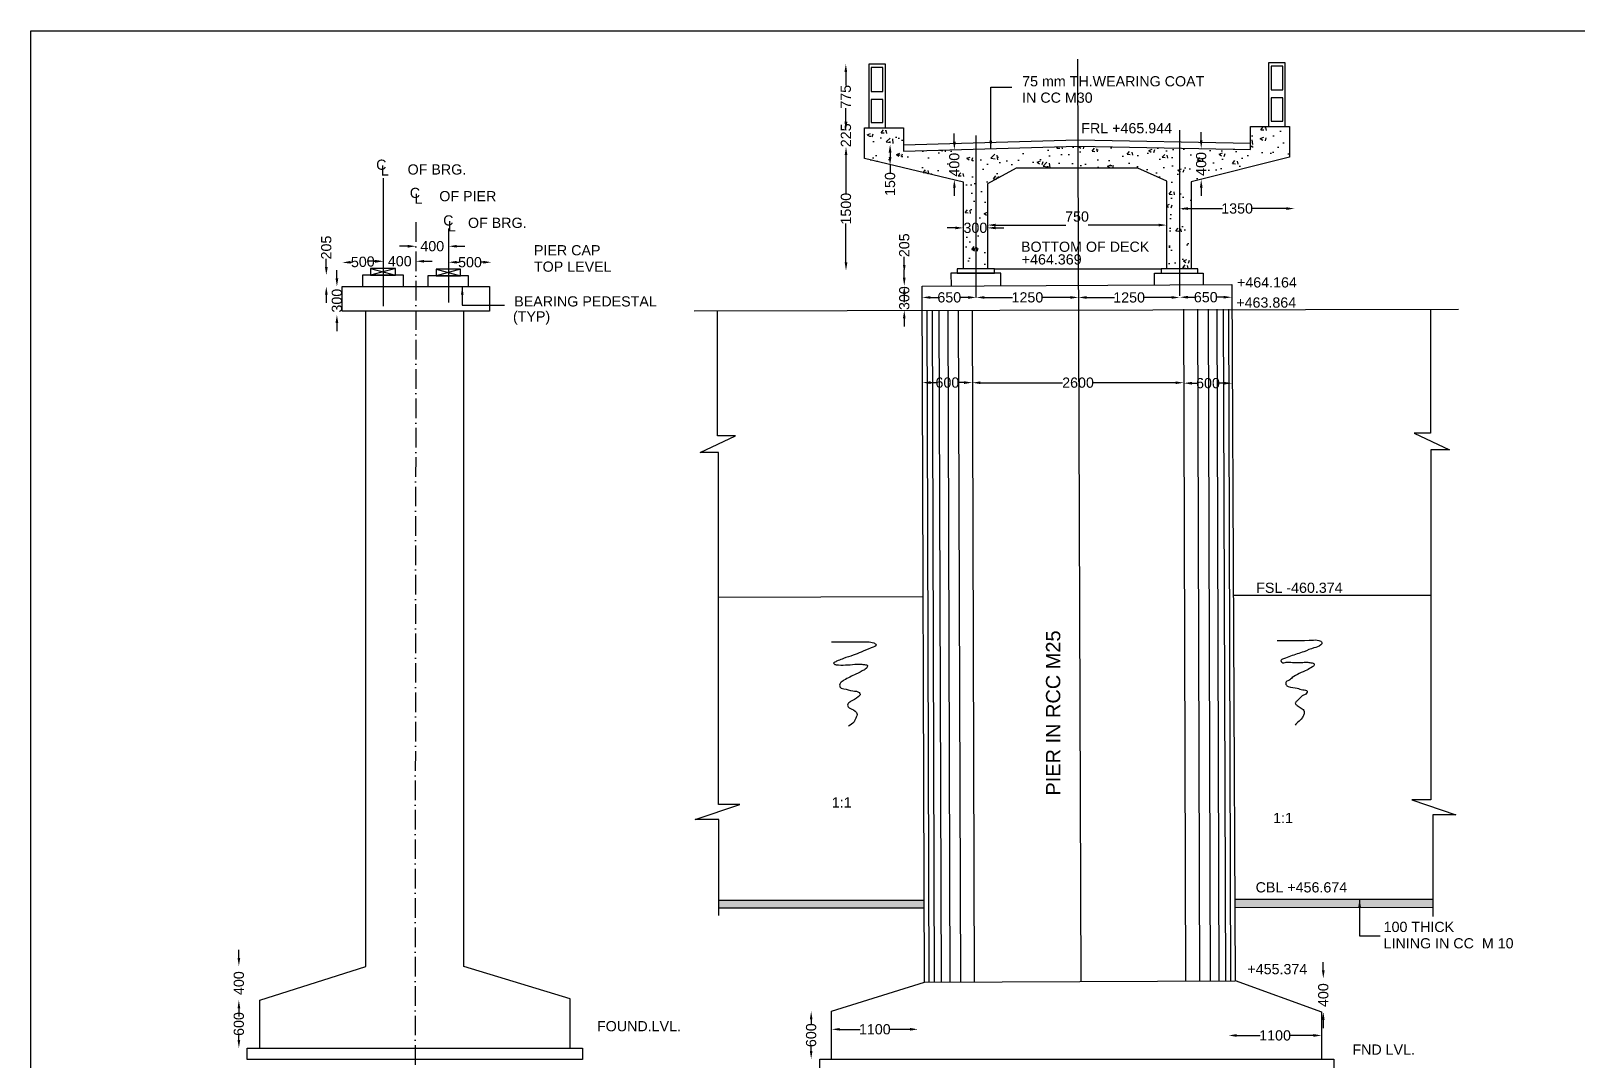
# Model space of a CAD drawing. Header units: millimetres. Extents: x 5124 to 8305297, y 2311 to 42529561.
# Drawn here: x 8276301 to 8295240, y 42516951 to 42529561 of the extents above; entities that cross this region are included whole.
import ezdxf

# ---------------------------------------------------------------- set-up
doc = ezdxf.new("R2010")
doc.units = ezdxf.units.MM
doc.header["$MEASUREMENT"] = 0
doc.linetypes.add('ACAD_ISO10W100', pattern=[18, 12, -3, 0, -3])
for name, color, linetype in [('DIMENSION', 7, 'Continuous'), ('DRAWING', 50, 'Continuous'), ('TEXT', 7, 'Continuous')]:
    doc.layers.add(name, color=color, linetype=linetype)
doc.styles.get("Standard").update_dxf_attribs({"font": 'arial.ttf', "height": 125})
doc.dimstyles.get("Standard").update_dxf_attribs({"dimtxt": 125, "dimasz": 100, "dimexe": 0.18, "dimexo": 0.0625, "dimgap": 0.09, "dimtad": 0, "dimdec": 0, "dimzin": 0, "dimdsep": 46, "dimtxsty": 'Standard', "dimcen": 0.09, "dimse1": 1, "dimse2": 1, "dimadec": 0, "dimazin": 0, "dimtfac": 1, "dimtdec": 0, "dimtofl": 0, "dimtmove": 0, "dimatfit": 3, "dimfxl": 1, "dimtolj": 1, "dimtzin": 0, "dimarcsym": 0})

# ---------------------------------------------------------------- blocks, each defined once
blk = doc.blocks.new('*D4')
at = {"layer": 'Defpoints', "color": 0, "transparency": 16777216}
for p in [(8280116, 42526720), (8280616, 42526741), (8280616, 42526739)]:
    blk.add_point(p, dxfattribs=at)
at = {"layer": 'DIMENSION', "color": 0, "lineweight": -2, "transparency": 16777216}
for p, q in [((8280216, 42526726), (8280228, 42526727)), ((8280516, 42526737), (8280504, 42526737))]:
    blk.add_line(p, q, dxfattribs=at)
at = {"layer": 'DIMENSION', "color": 0, "transparency": 16777216}
for points in [[(8280215, 42526743), (8280216, 42526710), (8280116, 42526723)], [(8280515, 42526754), (8280516, 42526721), (8280616, 42526741)]]:
    blk.add_solid(points, dxfattribs=at)
at = {"layer": 'DIMENSION', "color": 0, "transparency": 16777216, "insert": (8280366, 42526732), "char_height": 125, "attachment_point": 5, "rotation": 2.1388}
blk.add_mtext('\\A1;500', dxfattribs=at)
blk = doc.blocks.new('*D5')
at = {"layer": 'Defpoints', "color": 0, "transparency": 16777216}
for p in [(8280621, 42526739), (8281017, 42526739), (8281017, 42526739)]:
    blk.add_point(p, dxfattribs=at)
at = {"layer": 'DIMENSION', "color": 0, "lineweight": -2, "transparency": 16777216}
for p, q in [((8280521, 42526739), (8280421, 42526739)), ((8281117, 42526739), (8281217, 42526739))]:
    blk.add_line(p, q, dxfattribs=at)
at = {"layer": 'DIMENSION', "color": 0, "transparency": 16777216}
for points in [[(8280521, 42526755), (8280521, 42526722), (8280621, 42526739)], [(8281117, 42526755), (8281117, 42526722), (8281017, 42526739)]]:
    blk.add_solid(points, dxfattribs=at)
at = {"layer": 'DIMENSION', "color": 0, "transparency": 16777216, "insert": (8280819, 42526739), "char_height": 125, "attachment_point": 5}
blk.add_mtext('\\A1;400', dxfattribs=at)
blk = doc.blocks.new('*D6')
at = {"layer": 'Defpoints', "color": 0, "transparency": 16777216}
for p in [(8281418, 42526923), (8281017, 42526739), (8281418, 42526739)]:
    blk.add_point(p, dxfattribs=at)
at = {"layer": 'DIMENSION', "color": 0, "lineweight": -2, "transparency": 16777216}
for p, q in [((8280917, 42526923), (8280817, 42526923)), ((8281518, 42526923), (8281618, 42526923))]:
    blk.add_line(p, q, dxfattribs=at)
at = {"layer": 'DIMENSION', "color": 0, "transparency": 16777216}
for points in [[(8280917, 42526939), (8280917, 42526906), (8281017, 42526923)], [(8281518, 42526939), (8281518, 42526906), (8281418, 42526923)]]:
    blk.add_solid(points, dxfattribs=at)
at = {"layer": 'DIMENSION', "color": 0, "transparency": 16777216, "insert": (8281217, 42526923), "char_height": 125, "attachment_point": 5}
blk.add_mtext('\\A1;400', dxfattribs=at)
blk = doc.blocks.new('*D7')
at = {"layer": 'Defpoints', "color": 0, "transparency": 16777216}
for p in [(8281418, 42526739), (8281941, 42526739), (8281941, 42526727)]:
    blk.add_point(p, dxfattribs=at)
at = {"layer": 'DIMENSION', "color": 0, "lineweight": -2, "transparency": 16777216}
for p, q in [((8281518, 42526727), (8281541, 42526727)), ((8281841, 42526727), (8281817, 42526727))]:
    blk.add_line(p, q, dxfattribs=at)
at = {"layer": 'DIMENSION', "color": 0, "transparency": 16777216}
for points in [[(8281518, 42526744), (8281518, 42526710), (8281418, 42526727)], [(8281841, 42526744), (8281841, 42526710), (8281941, 42526727)]]:
    blk.add_solid(points, dxfattribs=at)
at = {"layer": 'DIMENSION', "color": 0, "transparency": 16777216, "insert": (8281679, 42526727), "char_height": 125, "attachment_point": 5}
blk.add_mtext('\\A1;500', dxfattribs=at)
blk = doc.blocks.new('*D8')
at = {"layer": 'Defpoints', "color": 0, "transparency": 16777216}
for p in [(8279919, 42526567), (8280364, 42526567), (8280364, 42526430)]:
    blk.add_point(p, dxfattribs=at)
at = {"layer": 'DIMENSION', "color": 0, "lineweight": -2, "transparency": 16777216}
for p, q in [((8279919, 42526667), (8279919, 42526767)), ((8279919, 42526330), (8279919, 42526230))]:
    blk.add_line(p, q, dxfattribs=at)
at = {"layer": 'DIMENSION', "color": 0, "transparency": 16777216}
for points in [[(8279903, 42526667), (8279936, 42526667), (8279919, 42526567)], [(8279903, 42526330), (8279936, 42526330), (8279919, 42526430)]]:
    blk.add_solid(points, dxfattribs=at)
at = {"layer": 'DIMENSION', "color": 0, "transparency": 16777216, "insert": (8279919, 42526907), "char_height": 125, "attachment_point": 5, "rotation": 90}
blk.add_mtext('\\A1;205', dxfattribs=at)
blk = doc.blocks.new('*D9')
at = {"layer": 'Defpoints', "color": 0, "transparency": 16777216}
for p in [(8279919, 42526430), (8279919, 42526083), (8280049, 42526083)]:
    blk.add_point(p, dxfattribs=at)
at = {"layer": 'DIMENSION', "color": 0, "lineweight": -2, "transparency": 16777216}
for p, q in [((8280049, 42526530), (8280049, 42526630)), ((8280049, 42525983), (8280049, 42525883))]:
    blk.add_line(p, q, dxfattribs=at)
at = {"layer": 'DIMENSION', "color": 0, "transparency": 16777216}
for points in [[(8280032, 42526530), (8280066, 42526530), (8280049, 42526430)], [(8280032, 42525983), (8280066, 42525983), (8280049, 42526083)]]:
    blk.add_solid(points, dxfattribs=at)
at = {"layer": 'DIMENSION', "color": 0, "transparency": 16777216, "insert": (8280049, 42526256), "char_height": 125, "attachment_point": 5, "rotation": 90}
blk.add_mtext('\\A1;300', dxfattribs=at)
blk = doc.blocks.new('*D10')
at = {"layer": 'Defpoints', "color": 0, "transparency": 16777216}
for p in [(8278848, 42517686), (8279105, 42517686), (8279105, 42517099)]:
    blk.add_point(p, dxfattribs=at)
at = {"layer": 'DIMENSION', "color": 0, "lineweight": -2, "transparency": 16777216}
for p, q in [((8278848, 42517586), (8278848, 42517531)), ((8278848, 42517199), (8278848, 42517254))]:
    blk.add_line(p, q, dxfattribs=at)
at = {"layer": 'DIMENSION', "color": 0, "transparency": 16777216}
for points in [[(8278832, 42517586), (8278865, 42517586), (8278848, 42517686)], [(8278832, 42517199), (8278865, 42517199), (8278848, 42517099)]]:
    blk.add_solid(points, dxfattribs=at)
at = {"layer": 'DIMENSION', "color": 0, "transparency": 16777216, "insert": (8278848, 42517393), "char_height": 125, "attachment_point": 5, "rotation": 90}
blk.add_mtext('\\A1;600', dxfattribs=at)
blk = doc.blocks.new('*D11')
at = {"layer": 'Defpoints', "color": 0, "transparency": 16777216}
for p in [(8278848, 42518103), (8278848, 42518103), (8278848, 42517686)]:
    blk.add_point(p, dxfattribs=at)
at = {"layer": 'DIMENSION', "color": 0, "lineweight": -2, "transparency": 16777216}
for p, q in [((8278848, 42518203), (8278848, 42518303)), ((8278848, 42517586), (8278848, 42517486))]:
    blk.add_line(p, q, dxfattribs=at)
at = {"layer": 'DIMENSION', "color": 0, "transparency": 16777216}
for points in [[(8278832, 42518203), (8278865, 42518203), (8278848, 42518103)], [(8278832, 42517586), (8278865, 42517586), (8278848, 42517686)]]:
    blk.add_solid(points, dxfattribs=at)
at = {"layer": 'DIMENSION', "color": 0, "transparency": 16777216, "insert": (8278848, 42517894), "char_height": 125, "attachment_point": 5, "rotation": 90}
blk.add_mtext('\\A1;400', dxfattribs=at)
blk = doc.blocks.new('*D16')
at = {"layer": 'Defpoints', "color": 0, "transparency": 16777216}
for p in [(8286269, 42529157), (8286269, 42528350), (8286283, 42528350)]:
    blk.add_point(p, dxfattribs=at)
at = {"layer": 'DIMENSION', "color": 0, "lineweight": -2, "transparency": 16777216}
for p, q in [((8286283, 42529057), (8286283, 42528892)), ((8286283, 42528450), (8286283, 42528616))]:
    blk.add_line(p, q, dxfattribs=at)
at = {"layer": 'DIMENSION', "color": 0, "transparency": 16777216}
for points in [[(8286266, 42529057), (8286299, 42529057), (8286283, 42529157)], [(8286266, 42528450), (8286299, 42528450), (8286283, 42528350)]]:
    blk.add_solid(points, dxfattribs=at)
at = {"layer": 'DIMENSION', "color": 0, "transparency": 16777216, "insert": (8286283, 42528754), "char_height": 125, "attachment_point": 5, "rotation": 90}
blk.add_mtext('\\A1;775', dxfattribs=at)
blk = doc.blocks.new('*D17')
at = {"layer": 'Defpoints', "color": 0, "transparency": 16777216}
for p in [(8286283, 42528350), (8286283, 42528142), (8286285, 42528142)]:
    blk.add_point(p, dxfattribs=at)
at = {"layer": 'DIMENSION', "color": 0, "lineweight": -2, "transparency": 16777216}
for p, q in [((8286285, 42528450), (8286285, 42528550)), ((8286285, 42528042), (8286285, 42527942))]:
    blk.add_line(p, q, dxfattribs=at)
at = {"layer": 'DIMENSION', "color": 0, "transparency": 16777216}
for points in [[(8286269, 42528450), (8286302, 42528450), (8286285, 42528350)], [(8286269, 42528042), (8286302, 42528042), (8286285, 42528142)]]:
    blk.add_solid(points, dxfattribs=at)
at = {"layer": 'DIMENSION', "color": 0, "transparency": 16777216, "insert": (8286285, 42528282), "char_height": 125, "attachment_point": 5, "rotation": 90}
blk.add_mtext('\\A1;225', dxfattribs=at)
blk = doc.blocks.new('*D18')
at = {"layer": 'Defpoints', "color": 0, "transparency": 16777216}
for p in [(8286283, 42528142), (8286278, 42526624), (8286285, 42526624)]:
    blk.add_point(p, dxfattribs=at)
at = {"layer": 'DIMENSION', "color": 0, "lineweight": -2, "transparency": 16777216}
for p, q in [((8286285, 42528042), (8286285, 42527563)), ((8286285, 42526724), (8286285, 42527202))]:
    blk.add_line(p, q, dxfattribs=at)
at = {"layer": 'DIMENSION', "color": 0, "transparency": 16777216}
for points in [[(8286269, 42528042), (8286302, 42528042), (8286285, 42528142)], [(8286269, 42526724), (8286302, 42526724), (8286285, 42526624)]]:
    blk.add_solid(points, dxfattribs=at)
at = {"layer": 'DIMENSION', "color": 0, "transparency": 16777216, "insert": (8286285, 42527383), "char_height": 125, "attachment_point": 5, "rotation": 90}
blk.add_mtext('\\A1;1500', dxfattribs=at)
blk = doc.blocks.new('*D19')
at = {"layer": 'Defpoints', "color": 0, "transparency": 16777216}
for p in [(8286843, 42528171), (8286825, 42527917), (8286846, 42527917)]:
    blk.add_point(p, dxfattribs=at)
at = {"layer": 'DIMENSION', "color": 0, "lineweight": -2, "transparency": 16777216}
for p, q in [((8286825, 42528071), (8286825, 42528017)), ((8286825, 42527917), (8286825, 42527817))]:
    blk.add_line(p, q, dxfattribs=at)
at = {"layer": 'DIMENSION', "color": 0, "transparency": 16777216}
for points in [[(8286808, 42528071), (8286842, 42528071), (8286825, 42528171)], [(8286808, 42528017), (8286842, 42528017), (8286825, 42527917)]]:
    blk.add_solid(points, dxfattribs=at)
at = {"layer": 'DIMENSION', "color": 0, "transparency": 16777216, "insert": (8286825, 42527685), "char_height": 125, "attachment_point": 5, "rotation": 90}
blk.add_mtext('\\A1;150', dxfattribs=at)
blk = doc.blocks.new('*D20')
at = {"layer": 'Defpoints', "color": 0, "transparency": 16777216}
for p in [(8287582, 42528104), (8287586, 42527740), (8287612, 42527740)]:
    blk.add_point(p, dxfattribs=at)
at = {"layer": 'DIMENSION', "color": 0, "lineweight": -2, "transparency": 16777216}
for p, q in [((8287612, 42528204), (8287612, 42528304)), ((8287612, 42527640), (8287612, 42527540))]:
    blk.add_line(p, q, dxfattribs=at)
at = {"layer": 'DIMENSION', "color": 0, "transparency": 16777216}
for points in [[(8287596, 42528204), (8287629, 42528204), (8287612, 42528104)], [(8287596, 42527640), (8287629, 42527640), (8287612, 42527740)]]:
    blk.add_solid(points, dxfattribs=at)
at = {"layer": 'DIMENSION', "color": 0, "transparency": 16777216, "insert": (8287612, 42527922), "char_height": 125, "attachment_point": 5, "rotation": 90}
blk.add_mtext('\\A1;400', dxfattribs=at)
blk = doc.blocks.new('*D21')
at = {"layer": 'Defpoints', "color": 0, "transparency": 16777216}
for p in [(8287724, 42527131), (8288017, 42527148), (8288017, 42527131)]:
    blk.add_point(p, dxfattribs=at)
at = {"layer": 'DIMENSION', "color": 0, "lineweight": -2, "transparency": 16777216}
for p, q in [((8287624, 42527148), (8287524, 42527148)), ((8288117, 42527148), (8288217, 42527148))]:
    blk.add_line(p, q, dxfattribs=at)
at = {"layer": 'DIMENSION', "color": 0, "transparency": 16777216}
for points in [[(8287624, 42527164), (8287624, 42527131), (8287724, 42527148)], [(8288117, 42527164), (8288117, 42527131), (8288017, 42527148)]]:
    blk.add_solid(points, dxfattribs=at)
at = {"layer": 'DIMENSION', "color": 0, "transparency": 16777216, "insert": (8287870, 42527148), "char_height": 125, "attachment_point": 5}
blk.add_mtext('\\A1;300', dxfattribs=at)
blk = doc.blocks.new('*D22')
at = {"layer": 'Defpoints', "color": 0, "transparency": 16777216}
for p in [(8288017, 42527148), (8290214, 42527182), (8290214, 42527148)]:
    blk.add_point(p, dxfattribs=at)
at = {"layer": 'DIMENSION', "color": 0, "lineweight": -2, "transparency": 16777216}
for p, q in [((8288117, 42527182), (8288978, 42527182)), ((8290114, 42527182), (8289253, 42527182))]:
    blk.add_line(p, q, dxfattribs=at)
at = {"layer": 'DIMENSION', "color": 0, "transparency": 16777216}
for points in [[(8288117, 42527199), (8288117, 42527166), (8288017, 42527182)], [(8290114, 42527199), (8290114, 42527166), (8290214, 42527182)]]:
    blk.add_solid(points, dxfattribs=at)
at = {"layer": 'DIMENSION', "color": 0, "transparency": 16777216, "insert": (8289115, 42527182), "char_height": 125, "attachment_point": 5}
blk.add_mtext('\\A1;750\\P   ', dxfattribs=at)
blk = doc.blocks.new('*D23')
at = {"layer": 'Defpoints', "color": 0, "transparency": 16777216}
for p in [(8287222, 42525232), (8287832, 42525252), (8287832, 42525234)]:
    blk.add_point(p, dxfattribs=at)
at = {"layer": 'DIMENSION', "color": 0, "lineweight": -2, "transparency": 16777216}
for p, q in [((8287322, 42525252), (8287389, 42525252)), ((8287732, 42525252), (8287665, 42525252))]:
    blk.add_line(p, q, dxfattribs=at)
at = {"layer": 'DIMENSION', "color": 0, "transparency": 16777216}
for points in [[(8287322, 42525269), (8287322, 42525235), (8287222, 42525252)], [(8287732, 42525269), (8287732, 42525235), (8287832, 42525252)]]:
    blk.add_solid(points, dxfattribs=at)
at = {"layer": 'DIMENSION', "color": 0, "transparency": 16777216, "insert": (8287527, 42525252), "char_height": 125, "attachment_point": 5}
blk.add_mtext('\\A1;600', dxfattribs=at)
blk = doc.blocks.new('*D24')
at = {"layer": 'Defpoints', "color": 0, "transparency": 16777216}
for p in [(8287832, 42525252), (8290422, 42525268), (8290422, 42525251)]:
    blk.add_point(p, dxfattribs=at)
at = {"layer": 'DIMENSION', "color": 0, "lineweight": -2, "transparency": 16777216}
for p, q in [((8287932, 42525251), (8288939, 42525251)), ((8290322, 42525251), (8289314, 42525251))]:
    blk.add_line(p, q, dxfattribs=at)
at = {"layer": 'DIMENSION', "color": 0, "transparency": 16777216}
for points in [[(8287932, 42525267), (8287932, 42525234), (8287832, 42525251)], [(8290322, 42525267), (8290322, 42525234), (8290422, 42525251)]]:
    blk.add_solid(points, dxfattribs=at)
at = {"layer": 'DIMENSION', "color": 0, "transparency": 16777216, "insert": (8289127, 42525251), "char_height": 125, "attachment_point": 5}
blk.add_mtext('\\A1;2600', dxfattribs=at)
blk = doc.blocks.new('*D25')
at = {"layer": 'Defpoints', "color": 0, "transparency": 16777216}
for p in [(8290422, 42525251), (8291016, 42525253), (8291016, 42525245)]:
    blk.add_point(p, dxfattribs=at)
at = {"layer": 'DIMENSION', "color": 0, "lineweight": -2, "transparency": 16777216}
for p, q in [((8290522, 42525245), (8290581, 42525245)), ((8290916, 42525245), (8290857, 42525245))]:
    blk.add_line(p, q, dxfattribs=at)
at = {"layer": 'DIMENSION', "color": 0, "transparency": 16777216}
for points in [[(8290522, 42525261), (8290522, 42525228), (8290422, 42525245)], [(8290916, 42525261), (8290916, 42525228), (8291016, 42525245)]]:
    blk.add_solid(points, dxfattribs=at)
at = {"layer": 'DIMENSION', "color": 0, "transparency": 16777216, "insert": (8290719, 42525245), "char_height": 125, "attachment_point": 5}
blk.add_mtext('\\A1;600', dxfattribs=at)
blk = doc.blocks.new('*D26')
at = {"layer": 'Defpoints', "color": 0, "transparency": 16777216}
for p in [(8286109, 42517549), (8285858, 42516964), (8286109, 42516964)]:
    blk.add_point(p, dxfattribs=at)
at = {"layer": 'DIMENSION', "color": 0, "lineweight": -2, "transparency": 16777216}
for p, q in [((8285858, 42517449), (8285858, 42517395)), ((8285858, 42517064), (8285858, 42517118))]:
    blk.add_line(p, q, dxfattribs=at)
at = {"layer": 'DIMENSION', "color": 0, "transparency": 16777216}
for points in [[(8285842, 42517449), (8285875, 42517449), (8285858, 42517549)], [(8285842, 42517064), (8285875, 42517064), (8285858, 42516964)]]:
    blk.add_solid(points, dxfattribs=at)
at = {"layer": 'DIMENSION', "color": 0, "transparency": 16777216, "insert": (8285858, 42517256), "char_height": 125, "attachment_point": 5, "rotation": 90}
blk.add_mtext('\\A1;600', dxfattribs=at)
blk = doc.blocks.new('*D27')
at = {"layer": 'Defpoints', "color": 0, "transparency": 16777216}
for p in [(8286109, 42517320), (8287168, 42517328), (8287168, 42517320)]:
    blk.add_point(p, dxfattribs=at)
at = {"layer": 'DIMENSION', "color": 0, "lineweight": -2, "transparency": 16777216}
for p, q in [((8286209, 42517328), (8286458, 42517328)), ((8287068, 42517328), (8286819, 42517328))]:
    blk.add_line(p, q, dxfattribs=at)
at = {"layer": 'DIMENSION', "color": 0, "transparency": 16777216}
for points in [[(8286209, 42517345), (8286209, 42517312), (8286109, 42517328)], [(8287068, 42517345), (8287068, 42517312), (8287168, 42517328)]]:
    blk.add_solid(points, dxfattribs=at)
at = {"layer": 'DIMENSION', "color": 0, "transparency": 16777216, "insert": (8286638, 42517328), "char_height": 125, "attachment_point": 5}
blk.add_mtext('\\A1;1100', dxfattribs=at)
blk = doc.blocks.new('*D28')
at = {"layer": 'Defpoints', "color": 0, "transparency": 16777216}
for p in [(8290972, 42517296), (8292110, 42517294), (8292110, 42517253)]:
    blk.add_point(p, dxfattribs=at)
at = {"layer": 'DIMENSION', "color": 0, "lineweight": -2, "transparency": 16777216}
for p, q in [((8291072, 42517253), (8291360, 42517253)), ((8292010, 42517253), (8291721, 42517253))]:
    blk.add_line(p, q, dxfattribs=at)
at = {"layer": 'DIMENSION', "color": 0, "transparency": 16777216}
for points in [[(8291072, 42517270), (8291072, 42517236), (8290972, 42517253)], [(8292010, 42517270), (8292010, 42517236), (8292110, 42517253)]]:
    blk.add_solid(points, dxfattribs=at)
at = {"layer": 'DIMENSION', "color": 0, "transparency": 16777216, "insert": (8291541, 42517253), "char_height": 125, "attachment_point": 5}
blk.add_mtext('\\A1;1100', dxfattribs=at)
blk = doc.blocks.new('*D29')
at = {"layer": 'Defpoints', "color": 0, "transparency": 16777216}
for p in [(8292110, 42517951), (8292132, 42517951), (8292110, 42517542)]:
    blk.add_point(p, dxfattribs=at)
at = {"layer": 'DIMENSION', "color": 0, "lineweight": -2, "transparency": 16777216}
for p, q in [((8292132, 42518051), (8292132, 42518151)), ((8292132, 42517442), (8292132, 42517342))]:
    blk.add_line(p, q, dxfattribs=at)
at = {"layer": 'DIMENSION', "color": 0, "transparency": 16777216}
for points in [[(8292115, 42518051), (8292148, 42518051), (8292132, 42517951)], [(8292115, 42517442), (8292148, 42517442), (8292132, 42517542)]]:
    blk.add_solid(points, dxfattribs=at)
at = {"layer": 'DIMENSION', "color": 0, "transparency": 16777216, "insert": (8292132, 42517747), "char_height": 125, "attachment_point": 5, "rotation": 90}
blk.add_mtext('\\A1;400', dxfattribs=at)
blk = doc.blocks.new('*D31')
at = {"layer": 'Defpoints', "color": 0, "transparency": 16777216}
for p in [(8290636, 42528121), (8290636, 42528121), (8290630, 42527741)]:
    blk.add_point(p, dxfattribs=at)
at = {"layer": 'DIMENSION', "color": 0, "lineweight": -2, "transparency": 16777216}
for p, q in [((8290636, 42528221), (8290636, 42528321)), ((8290636, 42527641), (8290636, 42527541))]:
    blk.add_line(p, q, dxfattribs=at)
at = {"layer": 'DIMENSION', "color": 0, "transparency": 16777216}
for points in [[(8290620, 42528221), (8290653, 42528221), (8290636, 42528121)], [(8290620, 42527641), (8290653, 42527641), (8290636, 42527741)]]:
    blk.add_solid(points, dxfattribs=at)
at = {"layer": 'DIMENSION', "color": 0, "transparency": 16777216, "insert": (8290636, 42527931), "char_height": 125, "attachment_point": 5, "rotation": 90}
blk.add_mtext('\\A1;400', dxfattribs=at)
blk = doc.blocks.new('*D32')
at = {"layer": 'Defpoints', "color": 0, "transparency": 16777216}
for p in [(8290373, 42527330), (8291779, 42527385), (8291779, 42527330)]:
    blk.add_point(p, dxfattribs=at)
at = {"layer": 'DIMENSION', "color": 0, "lineweight": -2, "transparency": 16777216}
for p, q in [((8290473, 42527385), (8290895, 42527385)), ((8291679, 42527385), (8291257, 42527385))]:
    blk.add_line(p, q, dxfattribs=at)
at = {"layer": 'DIMENSION', "color": 0, "transparency": 16777216}
for points in [[(8290473, 42527401), (8290473, 42527368), (8290373, 42527385)], [(8291679, 42527401), (8291679, 42527368), (8291779, 42527385)]]:
    blk.add_solid(points, dxfattribs=at)
at = {"layer": 'DIMENSION', "color": 0, "transparency": 16777216, "insert": (8291076, 42527385), "char_height": 125, "attachment_point": 5}
blk.add_mtext('\\A1;1350', dxfattribs=at)
blk = doc.blocks.new('*D33')
at = {"layer": 'Defpoints', "color": 0, "transparency": 16777216}
for p in [(8287218, 42526263), (8287881, 42526296), (8287881, 42526263)]:
    blk.add_point(p, dxfattribs=at)
at = {"layer": 'DIMENSION', "color": 0, "lineweight": -2, "transparency": 16777216}
for p, q in [((8287318, 42526296), (8287411, 42526296)), ((8287781, 42526296), (8287688, 42526296))]:
    blk.add_line(p, q, dxfattribs=at)
at = {"layer": 'DIMENSION', "color": 0, "transparency": 16777216}
for points in [[(8287318, 42526312), (8287318, 42526279), (8287218, 42526296)], [(8287781, 42526312), (8287781, 42526279), (8287881, 42526296)]]:
    blk.add_solid(points, dxfattribs=at)
at = {"layer": 'DIMENSION', "color": 0, "transparency": 16777216, "insert": (8287550, 42526296), "char_height": 125, "attachment_point": 5}
blk.add_mtext('\\A1;650', dxfattribs=at)
blk = doc.blocks.new('*D34')
at = {"layer": 'Defpoints', "color": 0, "transparency": 16777216}
for p in [(8287881, 42526296), (8289133, 42526300), (8289133, 42526296)]:
    blk.add_point(p, dxfattribs=at)
at = {"layer": 'DIMENSION', "color": 0, "lineweight": -2, "transparency": 16777216}
for p, q in [((8287981, 42526296), (8288326, 42526296)), ((8289033, 42526296), (8288688, 42526296))]:
    blk.add_line(p, q, dxfattribs=at)
at = {"layer": 'DIMENSION', "color": 0, "transparency": 16777216}
for points in [[(8287981, 42526312), (8287981, 42526279), (8287881, 42526296)], [(8289033, 42526312), (8289033, 42526279), (8289133, 42526296)]]:
    blk.add_solid(points, dxfattribs=at)
at = {"layer": 'DIMENSION', "color": 0, "transparency": 16777216, "insert": (8288507, 42526296), "char_height": 125, "attachment_point": 5}
blk.add_mtext('\\A1;1250', dxfattribs=at)
blk = doc.blocks.new('*D35')
at = {"layer": 'Defpoints', "color": 0, "transparency": 16777216}
for p in [(8290373, 42526316), (8289133, 42526296), (8290373, 42526295)]:
    blk.add_point(p, dxfattribs=at)
at = {"layer": 'DIMENSION', "color": 0, "lineweight": -2, "transparency": 16777216}
for p, q in [((8289233, 42526295), (8289572, 42526295)), ((8290273, 42526295), (8289933, 42526295))]:
    blk.add_line(p, q, dxfattribs=at)
at = {"layer": 'DIMENSION', "color": 0, "transparency": 16777216}
for points in [[(8289233, 42526312), (8289233, 42526279), (8289133, 42526295)], [(8290273, 42526312), (8290273, 42526279), (8290373, 42526295)]]:
    blk.add_solid(points, dxfattribs=at)
at = {"layer": 'DIMENSION', "color": 0, "transparency": 16777216, "insert": (8289753, 42526295), "char_height": 125, "attachment_point": 5}
blk.add_mtext('\\A1;1250', dxfattribs=at)
blk = doc.blocks.new('*D36')
at = {"layer": 'Defpoints', "color": 0, "transparency": 16777216}
for p in [(8290373, 42526295), (8291011, 42526298), (8291011, 42526298)]:
    blk.add_point(p, dxfattribs=at)
at = {"layer": 'DIMENSION', "color": 0, "lineweight": -2, "transparency": 16777216}
for p, q in [((8290473, 42526298), (8290554, 42526298)), ((8290911, 42526298), (8290831, 42526298))]:
    blk.add_line(p, q, dxfattribs=at)
at = {"layer": 'DIMENSION', "color": 0, "transparency": 16777216}
for points in [[(8290473, 42526315), (8290473, 42526282), (8290373, 42526298)], [(8290911, 42526315), (8290911, 42526282), (8291011, 42526298)]]:
    blk.add_solid(points, dxfattribs=at)
at = {"layer": 'DIMENSION', "color": 0, "transparency": 16777216, "insert": (8290692, 42526298), "char_height": 125, "attachment_point": 5}
blk.add_mtext('\\A1;650', dxfattribs=at)
blk = doc.blocks.new('*D49')
at = {"layer": 'Defpoints', "color": 0, "transparency": 16777216}
for p in [(8286999, 42526595), (8287571, 42526595), (8287572, 42526436)]:
    blk.add_point(p, dxfattribs=at)
at = {"layer": 'DIMENSION', "color": 0, "lineweight": -2, "transparency": 16777216}
for p, q in [((8286999, 42526695), (8286999, 42526795)), ((8286999, 42526336), (8286999, 42526236))]:
    blk.add_line(p, q, dxfattribs=at)
at = {"layer": 'DIMENSION', "color": 0, "transparency": 16777216}
for points in [[(8286982, 42526695), (8287015, 42526695), (8286999, 42526595)], [(8286982, 42526336), (8287015, 42526336), (8286999, 42526436)]]:
    blk.add_solid(points, dxfattribs=at)
at = {"layer": 'DIMENSION', "color": 0, "transparency": 16777216, "insert": (8286999, 42526935), "char_height": 125, "attachment_point": 5, "rotation": 90}
blk.add_mtext('\\A1;205', dxfattribs=at)
blk = doc.blocks.new('*D50')
at = {"layer": 'Defpoints', "color": 0, "transparency": 16777216}
for p in [(8286999, 42526436), (8286999, 42526138), (8286999, 42526138)]:
    blk.add_point(p, dxfattribs=at)
at = {"layer": 'DIMENSION', "color": 0, "lineweight": -2, "transparency": 16777216}
for p, q in [((8286999, 42526536), (8286999, 42526636)), ((8286999, 42526038), (8286999, 42525938))]:
    blk.add_line(p, q, dxfattribs=at)
at = {"layer": 'DIMENSION', "color": 0, "transparency": 16777216}
for points in [[(8286982, 42526536), (8287015, 42526536), (8286999, 42526436)], [(8286982, 42526038), (8287015, 42526038), (8286999, 42526138)]]:
    blk.add_solid(points, dxfattribs=at)
at = {"layer": 'DIMENSION', "color": 0, "transparency": 16777216, "insert": (8286999, 42526287), "char_height": 125, "attachment_point": 5, "rotation": 90}
blk.add_mtext('\\A1;300', dxfattribs=at)

msp = doc.modelspace()

# ---------------------------------------------------------------- hatches: boundary and pattern name
at = {"layer": 'DRAWING'}
h = msp.add_hatch(dxfattribs=at)
h.set_pattern_fill('AR-CONC', color=0, scale=60, style=0)
h.set_pattern_definition([(50, (-824258.44, 1902584.2), (430.3561096, -37.651281), [45, -495]), (355, (-824258.44, 1902584.2), (-83.2508, 451.31528), [36, -396]), (100.4514, (-824222.58, 1902581.07), (347.105629, 413.6637252), [38.244114, -420.685267]), (46.1842, (-824258.44, 1902704.2), (640.344629, -99.3114086), [67.5, -742.5]), (96.6356, (-824205.1, 1902695.9), (560.797623, 584.470723), [57.366173, -631.0278]), (351.1842, (-824258.44, 1902704.2), (560.797167, 584.471161), [54, -594]), (21, (-824198.44, 1902674.2), (358.1442313, -241.5713344), [45, -495]), (326, (-824198.44, 1902674.2), (145.989199, 435.090027), [36, -396]), (71.4514, (-824168.6, 1902654.07), (504.133577, 193.518298), [38.244114, -420.685267]), (37.5, (-824258.44, 1902584.2), (7.2959132, 199.7363123), [0, -391.2, 0, -402, 0, -397.5]), (7.5, (-824258.44, 1902584.2), (157.8417225, 236.6470271), [0, -229.2, 0, -382.2, 0, -151.5]), (327.5, (-824392.24, 1902584.2), (320.2934617, -13.53292304), [0, -150, 0, -468, 0, -621]), (317.5, (-824452.24, 1902584.2), (349.9117016, 60.0629894), [0, -195, 0, -310.8, 0, -441])])
h.paths.add_polyline_path([(8288016.6, 42527687.8), (8288369.2, 42527878.6), (8289127, 42527878.6), (8289126, 42528148.6), (8289124.7, 42528148.6), (8287881.2, 42528112.7), (8287881.2, 42526646.9), (8288016.6, 42526646.9)])
h.paths.add_polyline_path([(8287881.2, 42528112.7), (8286990.8, 42528087), (8286990.8, 42528373.2), (8286513.4, 42528373.2), (8286513.4, 42527996.1), (8287724.2, 42527707), (8287724.2, 42526646.9), (8287881.2, 42526646.9)])
h.paths.add_polyline_path([(8290373, 42528125.9), (8289126, 42528148.6), (8289127, 42527878.6), (8289861.5, 42527878.6), (8290214, 42527719.2), (8290214, 42526644.7), (8290373, 42526644.7)])
h.paths.add_polyline_path([(8291717.3, 42528014), (8291717.3, 42528390.7), (8291241.2, 42528390.7), (8291241.2, 42528110.2), (8290373, 42528125.9), (8290373, 42526644.7), (8290514.6, 42526644.7), (8290514.6, 42527712)])
h = msp.add_hatch(dxfattribs=at)
h.set_pattern_fill('AR-SAND', color=0, scale=50, style=0)
h.set_pattern_definition([(37.5, (-824258.44, 1902584.204), (-3.1496679, 96.34118845), [0, -76, 0, -85, 0, -81.25]), (7.5, (-824258.44, 1902584.2), (88.48883526, 141.10730326), [0, -41, 0, -68.5, 0, -26.25]), (327.5, (-824319.94, 1902584.204), (155.70709309, 0.28295268), [0, -25, 0, -90, 0, -117.5]), (317.5, (-824319.94, 1902584.2), (150.30633023, 43.88377825), [0, -12.5, 0, -59, 0, -67.5])])
h.paths.add_polyline_path([(8284727.9, 42518906.2), (8284727.9, 42518810.6), (8287244.8, 42518810.6), (8287244.5, 42518906.2)])
h.paths.add_polyline_path([(8293472.9, 42518816), (8293472.9, 42518924.8), (8291045.8, 42518924.8), (8291046.3, 42518819.1)])

# ---------------------------------------------------------------- linework, layer by layer
at = {"layer": 'DRAWING', "color": 0}
for points in [[(8276300.9, 42529561.4), (8305291.1, 42529561.4), (8305291.1, 42509103.9), (8276300.9, 42509103.9)], [(8286563.8, 42528373.2), (8286768.5, 42528373.2), (8286768.5, 42529154.3), (8286563.8, 42529154.3)], [(8291461.1, 42528390.7), (8291665.8, 42528390.7), (8291665.8, 42529171.9), (8291461.1, 42529171.9)], [(8286595.1, 42528821), (8286736.7, 42528821), (8286736.7, 42529111.1), (8286595.1, 42529111.1)], [(8291492.4, 42528838.6), (8291634, 42528838.6), (8291634, 42529128.7), (8291492.4, 42529128.7)], [(8286594, 42528439), (8286736.7, 42528439), (8286736.7, 42528722), (8286594, 42528722)], [(8291491.4, 42528456.6), (8291634, 42528456.6), (8291634, 42528739.5), (8291491.4, 42528739.5)], [(8280363.7, 42526429.5), (8280865.5, 42526429.5), (8280865.5, 42526566.8), (8280363.7, 42526566.8)], [(8280462.2, 42526566.8), (8280765, 42526566.8), (8280765, 42526649.4), (8280462.2, 42526649.4)], [(8281163.1, 42526429.5), (8281662.9, 42526429.5), (8281662.9, 42526562.2), (8281163.1, 42526562.2)], [(8281263.3, 42526562.2), (8281562.9, 42526562.2), (8281562.9, 42526641.3), (8281263.3, 42526641.3)], [(8287648.4, 42526595.1), (8288104.6, 42526595.1), (8288104.6, 42526646.9), (8287648.4, 42526646.9)], [(8290144.1, 42526593), (8290596.4, 42526593), (8290596.4, 42526644.7), (8290144.1, 42526644.7)], [(8280111.5, 42526429.5), (8281917.3, 42526429.5), (8281917.3, 42526126.8), (8280111.5, 42526126.8)], [(8278950.3, 42517098.8), (8283059.3, 42517098.8), (8283059.3, 42516958.9), (8278950.3, 42516958.9)], [(8285966.4, 42516963.9), (8292261.7, 42516963.9), (8292261.7, 42516793.9), (8285966.4, 42516793.9)]]:
    msp.add_lwpolyline(points, close=True, dxfattribs=at)
for points in [[(8289122.3, 42529215.2), (8289162, 42517915.4)], [(8287724.2, 42526646.9), (8287724.2, 42527707), (8286513.4, 42527996.1), (8286513.4, 42528373.2), (8286990.8, 42528373.2), (8286990.8, 42528087), (8289124.7, 42528148.6), (8291241.2, 42528110.2), (8291241.2, 42528390.7), (8291717.3, 42528390.7), (8291717.3, 42528014), (8290514.6, 42527712), (8290514.6, 42526644.7)], [(8286990.8, 42528167), (8289121.9, 42528226.7), (8291241.2, 42528184.8)], [(8287881.2, 42526295.7), (8287881.2, 42528278.8)], [(8290373, 42526316.2), (8290373, 42528344.4)], [(8290214, 42526644.7), (8290214, 42527719.2), (8289861.5, 42527878.6), (8288369.2, 42527878.6), (8288016.6, 42527687.8), (8288016.6, 42526646.9)], [(8280621.3, 42526188.7), (8280621.3, 42527755.2)], [(8281417.5, 42527141.9), (8281417.5, 42526233.3)], [(8280765, 42526649.4), (8280462.2, 42526566.8)], [(8280462.2, 42526649.4), (8280765, 42526566.8)], [(8281263.3, 42526641.3), (8281562.9, 42526562.2)], [(8281562.9, 42526641.3), (8281263.3, 42526562.2)], [(8288180.6, 42526439.7), (8288180.6, 42526595.1), (8287571.2, 42526595.1), (8287572.1, 42526436.3)], [(8288104.6, 42526646.9), (8290144.1, 42526644.7)], [(8290063.2, 42526450.2), (8290063.2, 42526593), (8290658.8, 42526593), (8290659.6, 42526453.6)], [(8286108.3, 42516963.7), (8286109.2, 42517548.7), (8287248, 42517906.5), (8287217.6, 42526434.3), (8291010.7, 42526455.5), (8291050.4, 42517926.1), (8292110.2, 42517542.3), (8292109, 42516963.9)], [(8279105.4, 42517098.8), (8279105.4, 42517686.3), (8280403.2, 42518097.8), (8280403.2, 42526129.9)], [(8282905, 42517098.8), (8282905, 42517700.1), (8281603.9, 42518096.6), (8281603.9, 42526126.7), (8280403.2, 42526126.7)], [(8284427.1, 42526132.7), (8293789.6, 42526150.7)], [(8284727.9, 42518721.9), (8284727.9, 42519899.3), (8284438.7, 42519899.3), (8284983.5, 42520084.5), (8284723.2, 42520084.5), (8284723.2, 42524395.4), (8284498.1, 42524395.4), (8284930.7, 42524601.9), (8284712.5, 42524601.9), (8284709.5, 42526133.3)], [(8287276.1, 42526136.7), (8287301.7, 42517906.8)], [(8287340.7, 42526137), (8287366.3, 42517907.1)], [(8287423.3, 42526137.3), (8287448.9, 42517907.5)], [(8287531.9, 42526137.9), (8287557.5, 42517908)], [(8287660.2, 42526138.4), (8287685.8, 42517908.6)], [(8287829.3, 42526139.2), (8287854.8, 42517909.4)], [(8290419, 42526151.3), (8290444.5, 42517921.4)], [(8290590.8, 42526152.1), (8290616.4, 42517922.2)], [(8290720.9, 42526152.7), (8290746.4, 42517922.8)], [(8290827.9, 42526153.2), (8290853.5, 42517923.3)], [(8290906.9, 42526153.6), (8290932.4, 42517923.7)], [(8290968.4, 42526153.8), (8290994, 42517924)], [(8293444.1, 42526150), (8293444.1, 42524630.8), (8293243.3, 42524630.8), (8293676.9, 42524429.9), (8293449.9, 42524429.9), (8293449.9, 42520138), (8293217.3, 42520138), (8293755.3, 42519955.4), (8293472.9, 42519955.4), (8293472.9, 42518711.3)], [(8284723.2, 42522622.4), (8287231.2, 42522631.4)], [(8291028.4, 42522649.1), (8293449.9, 42522649.1)], [(8291045.8, 42518924.8), (8293472.9, 42518924.8)], [(8287244.5, 42518906.2), (8284727.9, 42518906.2)], [(8287244.5, 42518810.6), (8284727.9, 42518810.6)], [(8293472.9, 42518816), (8291046.3, 42518819.1)], [(8287248, 42517906.5), (8291050.4, 42517924.2)]]:
    msp.add_lwpolyline(points, dxfattribs=at)
at = {"layer": 'DRAWING', "color": 0, "linetype": 'ACAD_ISO10W100', "ltscale": 20}
msp.add_lwpolyline([(8281017.2, 42527217.7), (8281004.2, 42515648.2)], dxfattribs=at)
at = {"layer": 'DRAWING', "color": 0}
for points in [[(8286109.1, 42522074.3), (8286553.1, 42522074.3), (8286624.3, 42522063.2), (8286655, 42522039.8), (8286593.6, 42522000.5), (8286371.1, 42521910.8), (8286254.2, 42521871.5), (8286190.2, 42521845.7), (8286148.6, 42521827.3), (8286133.8, 42521815), (8286149.7, 42521799), (8286165.8, 42521795.4), (8286393.2, 42521800.3), (8286470.7, 42521802.8), (8286512.3, 42521796.6), (8286548.1, 42521785.5), (8286545.5, 42521769.6), (8286509.9, 42521734), (8286406.7, 42521681.1), (8286260.4, 42521605), (8286218.5, 42521573), (8286206.3, 42521543.6), (8286224.5, 42521508.6), (8286259.1, 42521500), (8286368.5, 42521474.3), (8286448.3, 42521453.4), (8286458.2, 42521435), (8286436.1, 42521401.7), (8286341.5, 42521342.9), (8286306.9, 42521312.2), (8286306.9, 42521286.3), (8286332.9, 42521264.2), (8286412.7, 42521209), (8286420, 42521185), (8286410.1, 42521154.3), (8286383.1, 42521096.6), (8286315.5, 42521043.8)], [(8291567.1, 42522094.2), (8292013.2, 42522097.9), (8292099.7, 42522084.5), (8292115.5, 42522067.5), (8292102, 42522039.5), (8292016.8, 42522001.8), (8291895, 42521955.4), (8291730.4, 42521900.7), (8291643.9, 42521867.8), (8291610.9, 42521845.8), (8291625.5, 42521825.1), (8291675.5, 42521825.1), (8291752.3, 42521823.9), (8291882.7, 42521823.9), (8291943.7, 42521826.3), (8291993.7, 42521816.6), (8292016.8, 42521809.3), (8292020.5, 42521791), (8291997.3, 42521767.9), (8291931.4, 42521730.1), (8291751, 42521637), (8291709.6, 42521604.2), (8291671.8, 42521576.2), (8291674.2, 42521553), (8291702.3, 42521528.7), (8291811.9, 42521506.8), (8291881.4, 42521489.7), (8291932.5, 42521471.5), (8291926.5, 42521445.9), (8291874.1, 42521415.4), (8291840, 42521380.1), (8291808.3, 42521350.9), (8291787.5, 42521322.9), (8291809.6, 42521296), (8291859.3, 42521263.2), (8291898.4, 42521223), (8291892.4, 42521185.8), (8291871.6, 42521143.2), (8291821.6, 42521090.8), (8291788.7, 42521056.7)]]:
    msp.add_spline(points, degree=3, dxfattribs=at)

# ---------------------------------------------------------------- texts
at = {"layer": 'TEXT', "color": 0}
for s, p in [('75 mm TH.WEARING COAT ', (8288442.8, 42528882)), ('IN CC M30', (8288442.8, 42528681.2)), ('FRL +465.944', (8289167.2, 42528307)), ('C', (8280529.5, 42527859.6)), ('L ', (8280585.6, 42527788.4)), ('OF BRG.', (8280914.9, 42527801.4)), ('C', (8280941.9, 42527514)), ('L ', (8280998, 42527442.8)), ('OF PIER ', (8281303.2, 42527474.4)), ('C', (8281350.7, 42527177)), ('OF BRG.', (8281654.6, 42527147.5)), ('L ', (8281406.8, 42527105.8)), ('PIER CAP', (8282462.6, 42526811.5)), ('BOTTOM OF DECK ', (8288428.8, 42526854.5)), ('TOP LEVEL', (8282462.6, 42526610.7)), ('+464.369 ', (8288437.9, 42526699.5)), ('+464.164', (8291074.7, 42526417.5)), ('BEARING PEDESTAL ', (8282220.9, 42526184.7)), ('(TYP)', (8282205.7, 42526000.2)), ('+463.864', (8291066, 42526170.5)), ('FSL -460.374', (8291310.1, 42522676.1)), ('1:1', (8286111, 42520045.5)), ('1:1', (8291516.8, 42519855.4)), ('CBL +456.674', (8291302.8, 42519005.4)), ('100 THICK ', (8292870.8, 42518520.7)), ('LINING IN CC  M 10', (8292870.8, 42518319.9)), ('+455.374', (8291202.1, 42518003.5)), ('FOUND.LVL.', (8283235, 42517304.3)), ('FND LVL.', (8292488, 42517017.5))]:
    msp.add_text(s, height=125, dxfattribs=at).set_placement(p)
msp.add_text('PIER IN RCC M25', height=175, rotation=90, dxfattribs=at).set_placement((8288909.7, 42520191.9))

# ---------------------------------------------------------------- dimensions: what is measured, and where the dimension line sits
at = {"layer": 'DIMENSION', "color": 0}
for base, p1, p2, text, picture, middle in [((8286282.8, 42528350.3), (8286269, 42529157.3), (8286269, 42528350.3), '775', '*D16', (8286282.8, 42528753.8)), ((8287612.2, 42527739.9), (8287581.7, 42528104.1), (8287586.4, 42527739.9), '400', '*D20', (8287612.2, 42527922)), ((8290636.4, 42528121.2), (8290629.5, 42527740.8), (8290636.4, 42528121.2), '400', '*D31', (8290636.4, 42527931)), ((8286285.4, 42526623.9), (8286282.8, 42528141.6), (8286278, 42526623.9), '1500', '*D18', (8286285.4, 42527382.8)), ((8286824.9, 42527916.6), (8286842.6, 42528171.5), (8286846.3, 42527916.6), '150', '*D19', (8286824.9, 42527684.5)), ((8286998.8, 42526595.1), (8287572.1, 42526436.3), (8287571.2, 42526595.1), '205', '*D49', (8286998.8, 42526934.8)), ((8279919.4, 42526566.8), (8280363.7, 42526429.5), (8280363.7, 42526566.8), '205', '*D8', (8279919.4, 42526906.5)), ((8280048.9, 42526082.6), (8279919.4, 42526429.5), (8279919.4, 42526082.6), '300', '*D9', (8280048.9, 42526256.1)), ((8286998.8, 42526137.6), (8286998.8, 42526436.3), (8286999.3, 42526137.6), '300', '*D50', (8286998.8, 42526287)), ((8278848.2, 42518102.6), (8278848.2, 42517686.3), (8278848.2, 42518102.6), '400', '*D11', (8278848.2, 42517894.5)), ((8292131.6, 42517951.4), (8292110.2, 42517542.3), (8292110.2, 42517951.4), '400', '*D29', (8292131.6, 42517746.8)), ((8278848.2, 42517686.3), (8279105.4, 42517098.8), (8279105.4, 42517686.3), '600', '*D10', (8278848.2, 42517392.6)), ((8285858.5, 42516963.9), (8286109.2, 42517548.7), (8286109.2, 42516963.9), '600', '*D26', (8285858.5, 42517256.3))]:
    dim = msp.add_linear_dim(base=base, p1=p1, p2=p2, angle=90, text=text, dimstyle='Standard', dxfattribs=at)
    dim.commit()
    dim.dimension.update_dxf_attribs({"geometry": picture, "text_midpoint": middle})
dim = msp.add_linear_dim(base=(8286285.4, 42528141.6), p1=(8286282.8, 42528350.3), p2=(8286282.8, 42528141.6), angle=90, text='225', dimstyle='Standard', dxfattribs=at)
dim.commit()
dim.dimension.update_dxf_attribs({"geometry": '*D17', "text_midpoint": (8286285.4, 42528281.9), "dimtype": 160})
for base, p1, p2, text, picture, middle in [((8291778.9, 42527384.8), (8290373, 42527330.3), (8291778.9, 42527330.3), '1350', '*D32', (8291076, 42527384.8)), ((8290214, 42527182.4), (8288016.6, 42527147.7), (8290214, 42527147.7), '750\\P   ', '*D22', (8289115.3, 42527182.4)), ((8288016.6, 42527147.7), (8287724.2, 42527131.1), (8288016.6, 42527131.1), '300', '*D21', (8287870.4, 42527147.7)), ((8281417.5, 42526922.6), (8281016.7, 42526738.7), (8281417.5, 42526738.7), '400', '*D6', (8281217.1, 42526922.6)), ((8281016.7, 42526738.7), (8280621.3, 42526739.1), (8281016.7, 42526738.7), '400', '*D5', (8280819, 42526738.7)), ((8281941, 42526727), (8281417.5, 42526738.7), (8281941, 42526738.7), '500', '*D7', (8281679.3, 42526727)), ((8287881.2, 42526295.7), (8287218.2, 42526262.6), (8287881.2, 42526262.6), '650', '*D33', (8287549.7, 42526295.7)), ((8289132.5, 42526295.7), (8287881.2, 42526295.7), (8289132.5, 42526300.1), '1250', '*D34', (8288506.9, 42526295.7)), ((8290373, 42526295.3), (8289132.5, 42526295.7), (8290373, 42526316.2), '1250', '*D35', (8289752.8, 42526295.3)), ((8291011.4, 42526298.3), (8290373, 42526295.3), (8291011.4, 42526298.3), '650', '*D36', (8290692.2, 42526298.3)), ((8287832.1, 42525251.9), (8287221.9, 42525232.5), (8287832.1, 42525234.4), '600', '*D23', (8287527, 42525251.9)), ((8290421.7, 42525250.7), (8287832.1, 42525251.9), (8290421.7, 42525268.3), '2600', '*D24', (8289126.9, 42525250.7)), ((8291016.3, 42525244.5), (8290421.7, 42525250.7), (8291016.3, 42525253.5), '600', '*D25', (8290719, 42525244.5)), ((8287167.7, 42517328.3), (8286108.9, 42517320.3), (8287167.7, 42517320.3), '1100', '*D27', (8286638.3, 42517328.3))]:
    dim = msp.add_linear_dim(base=base, p1=p1, p2=p2, text=text, dimstyle='Standard', dxfattribs=at)
    dim.commit()
    dim.dimension.update_dxf_attribs({"geometry": picture, "text_midpoint": middle})
dim = msp.add_aligned_dim(p1=(8280116, 42526720.4), p2=(8280615.6, 42526739.1), distance=2.1, dimstyle='Standard', dxfattribs=at)
dim.commit()
dim.dimension.update_dxf_attribs({"geometry": '*D4', "text_midpoint": (8280365.7, 42526731.8)})
dim = msp.add_linear_dim(base=(8292109.7, 42517253.1), p1=(8290971.5, 42517295.9), p2=(8292109.7, 42517293.7), text='1100', dimstyle='Standard', dxfattribs=at)
dim.commit()
dim.dimension.update_dxf_attribs({"geometry": '*D28', "text_midpoint": (8291540.6, 42517253.1), "dimtype": 160})

# ---------------------------------------------------------------- leaders
for points in [[(8288057.7, 42528117.8), (8288057.7, 42528873), (8288316.6, 42528873)], [(8281584.6, 42526429.5), (8281584.6, 42526202.2), (8282103, 42526202.2)], [(8292576.4, 42518924.8), (8292576.4, 42518475.2), (8292827.5, 42518475.2)]]:
    msp.add_leader(points, dimstyle='Standard', override={"dimgap": 0.09, "dimtad": 0}, dxfattribs=at)

doc.saveas('drawing.dxf')
